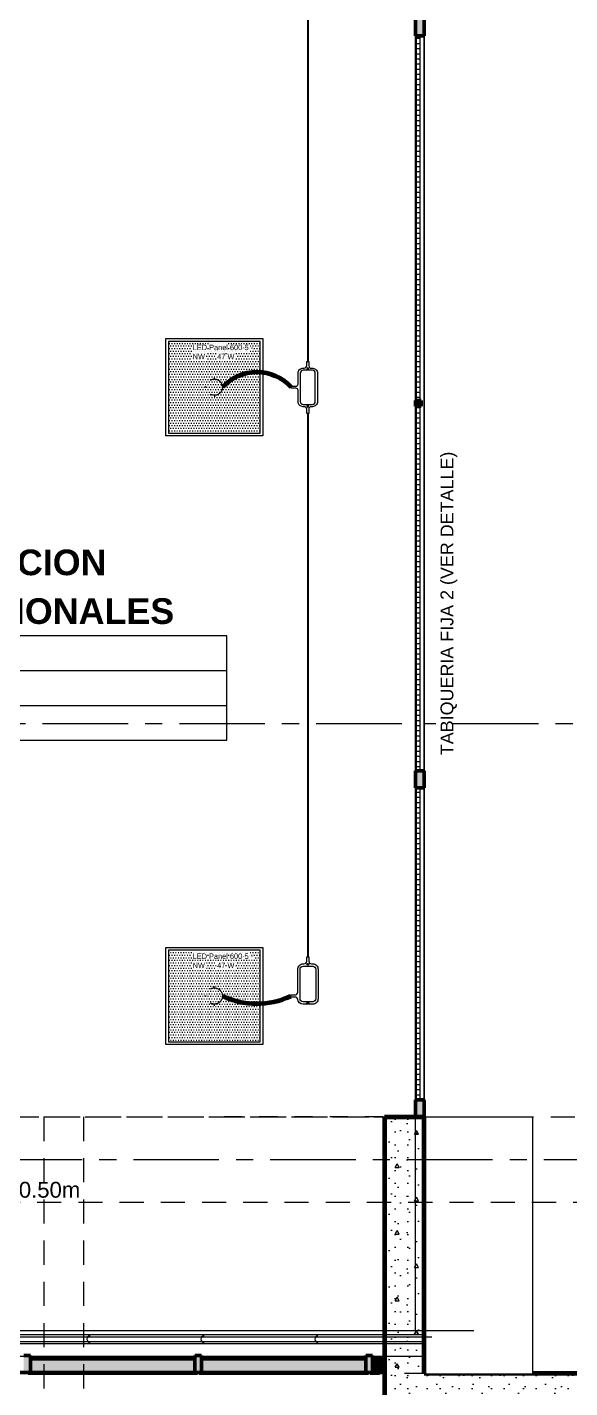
# Model space of a CAD drawing. Header units: inches. Extents: x -38 to 5698, y -33 to 92.
# Drawn here: x 209.85 to 213.02, y 6.12 to 14.07 of the extents above; entities that cross this region are included whole.
import ezdxf
from ezdxf.lldxf.tags import DXFTag

# ---------------------------------------------------------------- set-up
doc = ezdxf.new("R2010")
doc.units = ezdxf.units.IN
doc.header["$MEASUREMENT"] = 0
doc.set_wipeout_variables(frame=1)
for name, pattern in [('CONTINUA', [0]), ('DASHED', [0.75, 0.5, -0.25]), ('Hidden Line', [0.195611, 0.141111, -0.0545]), ('Línea Oculta', [0.195611, 0.141111, -0.0545]), ('Oculto', [0.15875, 0.105833, -0.052917]), ('Punto & Raya', [0.65, 0.5, -0.075, 0, -0.075]), ('Rayas', [0.282222, 0.141111, -0.141111]), ('Wipeout_Contour', [1, 0, -1])]:
    doc.linetypes.add(name, pattern=pattern)
for name, color, linetype in [('02 _ ARQ _ ALB _ Ejes Generales', 7, 'Continuous'), ('02 _ ARQ _ ZON _ Espacio.3D', 7, 'Continuous'), ('08 _ STR _ EXT _ 07 Losa Aligerada', 7, 'Continuous'), ('08 _ STR _ EXT _ 08 Placas Inclinadas', 7, 'Continuous'), ('08 _ STR _ EXT _ 09 Vigas', 7, 'Continuous'), ('Acabado - Muros', 7, 'Continuous'), ('Estructura - 04 MURO', 7, 'Continuous'), ('Interior - Escaleras & Barandillas', 7, 'Continuous'), ('Marcador - Secciones', 251, 'Continuous'), ('Notas - Etiquetas', 251, 'Continuous')]:
    doc.layers.add(name, color=color, linetype=linetype)
for name, color, linetype, lineweight in [('ALUMBRADO_CONDUIT', 30, 'CONDUIT1', 30), ('Bancas', 1, 'Continuous', 13), ('CABLEADO EXT.', 3, 'PVCSUBT', 30), ('Luminarias', 5, 'Continuous', 20), ('Simb_Alumbrado', 140, 'CONTINUA', 30)]:
    doc.layers.add(name, color=color, linetype=linetype, lineweight=lineweight)
doc.styles.add('Estilo_Generado_1', font='swisseb.ttf')
doc.styles.add('Estilo_Generado_4', font='swisse.ttf')
doc.styles.add('{18b73a54-fa43-428c-adcb-c1c7bbdf2c84}', font='Simplex.shx')
tags = doc.linetypes.add('CONDUIT', pattern='A,1.5,-0.210535,["con",{18b73a54-fa43-428c-adcb-c1c7bbdf2c84},S=0.2,R=0,X=0,Y=-0.065594],-0.702384', length=2.412919).pattern_tags.tags
tags[6] = DXFTag(74, 10)
tags = doc.linetypes.add('CONDUIT1', pattern='A,1,-0.19772,["con",{18b73a54-fa43-428c-adcb-c1c7bbdf2c84},S=0.2,R=0,X=0,Y=-0.065594],-0.593642', length=1.791362).pattern_tags.tags
tags[6] = DXFTag(74, 10)
tags = doc.linetypes.add('PVCSUBT', pattern='A,0.6,-0.3,0.6,-0.075691,["PVC",Standard,S=0.2,R=0,X=0,Y=-0.093724],-0.621005', length=2.196696).pattern_tags.tags
tags[10] = DXFTag(74, 10)
pattern_1 = [(0, (185.00002, 3e-09), (0, 0.3897114), [0.024375, -0.200625]), (0, (185.11252, 0.19486), (0, 0.3897114), [0.024375, -0.200625]), (60, (185.00002, 3e-09), (-0.3375, 0.1948557), [0.024375, -0.200625]), (60, (185.22502, 3e-09), (-0.3375, 0.1948557), [0.024375, -0.200625]), (120, (185.0244, 3e-09), (0.3375, 0.1948557), [0.024375, -0.200625]), (120, (185.2494, 3e-09), (0.3375, 0.1948557), [0.024375, -0.200625]), (0, (185.00002, 0.0375), (0, 0.075), [0, -0.075, 0, -0.1125]), (45, (185.03752, 0.0375), (-0.053033, 0.053033), [0, -0.05625, 0, -0.09375])]
pattern_2 = [(0, (185.000023, 3e-09), (0, 0.03), [])]

# ---------------------------------------------------------------- blocks, each defined once
blk = doc.blocks.new('*U270')
at = {"layer": 'Luminarias', "linetype": 'DASHED', "lineweight": 0, "ltscale": 0.05}
blk.add_lwpolyline([(0, -0.0045), (0, 0.0045)], dxfattribs=at)
blk = doc.blocks.new('*U271')
at = {"color": 0, "linetype": 'ByBlock', "lineweight": -2, "transparency": 16777216}
for p, rotation in [((-0.05, 0), 90), ((0, -0.05), 180), ((0.05, 0), 269.9999999999999)]:
    blk.add_blockref('*U270', p, dxfattribs=dict(at, rotation=rotation))
blk.add_blockref('*U270', (0, 0.05), dxfattribs=at)
blk = doc.blocks.new('PANEL LED 50W')
at = {"layer": 'Luminarias'}
h = blk.add_hatch(dxfattribs=at)
h.set_pattern_fill('DOTS', color=4, scale=0.009097)
h.set_pattern_definition([(0, (0, -2e-14), (0.0072206, 0.01444116), [0, -0.01444116])])
h.paths.add_polyline_path([(-0.2574, -0.2574), (0.2574, -0.2574), (0.2574, 0.2574), (-0.2574, 0.2574)])
h.paths.add_polyline_path([(-0.1296, 0.0974), (0.1849, 0.0974), (0.1849, 0.2469), (-0.1296, 0.2469)], flags=24)
at = {"layer": 'Luminarias', "color": 4, "lineweight": 0}
for points in [[(-0.2729, 0.2729), (0.2729, 0.2729), (0.2729, -0.2729), (-0.2729, -0.2729)], [(-0.2574, -0.2574), (0.2574, -0.2574), (0.2574, 0.2574), (-0.2574, 0.2574)]]:
    blk.add_lwpolyline(points, close=True, dxfattribs=at)
at = {"layer": 'Luminarias', "color": 4, "linetype": 'DASHED', "lineweight": 0, "ltscale": 0.01}
blk.add_circle((0, 0), 0.0455, dxfattribs=at)
at = {"color": 4}
blk.add_blockref('*U271', (0, 0), dxfattribs=at)
at = {"layer": 'Luminarias', "color": 4, "insert": (-0.1218, 0.2392), "char_height": 0.030929, "width": 0.382855, "attachment_point": 1}
blk.add_mtext('{\\Ftxt|c0;LED Panel 600-5 - NW      47 W}', dxfattribs=at)
blk = doc.blocks.new('lumin 47')
at = {"layer": 'ALUMBRADO_CONDUIT', "xscale": 1.041283452965173, "yscale": 1.041283452965173, "zscale": 1.041283452965173}
blk.add_blockref('PANEL LED 50W', (-76.251, 24.2433), dxfattribs=at)
blk = doc.blocks.new('oval t')
at = {"layer": 'Simb_Alumbrado', "lineweight": 13}
blk.add_lwpolyline([(0.0141, 0.0102, -0.414214), (0.0041, 0.0202), (0.0041, 0.0416), (-0.0056, 0.0416), (-0.0056, 0.0202, -0.414214), (-0.0156, 0.0102), (-0.0659, 0.0102, 0.414214), (-0.0899, -0.0138), (-0.0899, -0.0183, -0.414214), (-0.1019, -0.0303), (-0.1213, -0.0303), (-0.1213, -0.04), (-0.1016, -0.04, -0.451917), (-0.0897, -0.0535, 0.451917), (-0.0659, -0.0805), (0.0659, -0.0805, 0.414214), (0.0899, -0.0566), (0.0899, -0.0512, -0.398753), (0.1019, -0.0401), (0.1213, -0.0401), (0.1213, -0.0304), (0.1019, -0.0304, -0.368669), (0.0899, -0.0176), (0.0899, -0.0138, 0.414214), (0.0659, 0.0102), (0.0141, 0.0102)], format="xyb", dxfattribs=at)
blk.add_lwpolyline([(-0.0659, 0), (0.0659, 0, -0.414214), (0.0797, -0.0138), (0.0797, -0.0566, -0.414214), (0.0659, -0.0703), (-0.0659, -0.0703, -0.414214), (-0.0797, -0.0566), (-0.0797, -0.0138, -0.414214)], format="xyb", close=True, dxfattribs=at)
for points in [[(-0.0911, -0.0352), (-0.0828, -0.0352)], [(-0.0869, -0.031), (-0.0869, -0.0394)], [(0.0837, -0.0352), (0.0921, -0.0352)], [(0.0879, -0.031), (0.0879, -0.0394)]]:
    blk.add_lwpolyline(points, dxfattribs=at)
for centre in [(-0.0869, -0.0352), (0.0879, -0.0352)]:
    blk.add_circle(centre, 0.00419, dxfattribs=at)
blk = doc.blocks.new('CAJA OVAL TIPO L')
at = {"layer": 'Simb_Alumbrado', "lineweight": 13}
blk.add_lwpolyline([(-0.0491, -0.079), (-0.0491, -0.0343, -0.380413), (-0.0258, -0.0088), (-0.0258, -0.0088, 0.341426), (-0.0164, 0.0033), (-0.0164, 0.0236), (-0.0063, 0.0236), (-0.0063, 0.0033, 0.414214), (0.0063, -0.0092), (0.1138, -0.0092, -0.414214), (0.1388, -0.0343), (0.1388, -0.0382, 0.414214), (0.1513, -0.0508), (0.1716, -0.0508), (0.1716, -0.0609), (0.1513, -0.0609, 0.414214), (0.1388, -0.0734), (0.1388, -0.079, -0.414214), (0.1138, -0.104), (-0.0241, -0.104, -0.414214), (-0.0491, -0.079, 0.414214)], format="xyb", dxfattribs=at)
for points in [[(-0.0483, -0.0558), (-0.0395, -0.0558)], [(-0.0439, -0.0514), (-0.0439, -0.0602)], [(0.1323, -0.0558), (0.1411, -0.0558)], [(0.1367, -0.0514), (0.1367, -0.0602)]]:
    blk.add_lwpolyline(points, dxfattribs=at)
blk.add_lwpolyline([(-0.0241, -0.0199), (0.1138, -0.0199, -0.414214), (0.1282, -0.0343), (0.1282, -0.079, -0.414214), (0.1138, -0.0934), (-0.0241, -0.0934, -0.414214), (-0.0384, -0.079), (-0.0384, -0.0343, -0.414214)], format="xyb", close=True, dxfattribs=at)
for centre in [(-0.0439, -0.0558), (0.1367, -0.0558)]:
    blk.add_circle(centre, 0.00438, dxfattribs=at)

msp = doc.modelspace()

# ---------------------------------------------------------------- hatches: boundary and pattern name
at = {"layer": '08 _ STR _ EXT _ 08 Placas Inclinadas', "linetype": 'Continuous', "lineweight": 9}
h = msp.add_hatch(dxfattribs=at)
h.set_pattern_fill('HORMIGÓN_EN_MASA_0002', style=0, pattern_type=2)
h.set_pattern_definition(pattern_1)
h.paths.add_polyline_path([(212.1695, 6.1561), (211.9385, 6.1399), (211.9385, 6.0005), (212.1695, 6.0005)])
h = msp.add_hatch(dxfattribs=at)
h.set_pattern_fill('HORMIGÓN_EN_MASA_0002', style=0, pattern_type=2)
h.set_pattern_definition(pattern_1)
h.paths.add_polyline_path([(212.1695, 6.1561), (212.8045, 6.2005), (212.1695, 6.2005)])
h = msp.add_hatch(dxfattribs=at)
h.set_pattern_fill('HORMIGÓN_EN_MASA_0002', style=0, pattern_type=2)
h.set_pattern_definition(pattern_1)
h.paths.add_polyline_path([(216.79, 6.0611), (214.7981, 6.2005), (212.8045, 6.2005), (212.1695, 6.1561), (212.1695, 6.0005), (216.79, 6.0005)])
at = {"layer": 'Acabado - Muros', "linetype": 'Continuous', "lineweight": 9}
for points in [[(210.8437, 6.195), (210.8437, 6.205), (209.8537, 6.205), (209.8537, 6.195)], [(211.8437, 6.195), (211.8437, 6.205), (210.8537, 6.205), (210.8537, 6.195)], [(211.9096, 6.195), (211.9096, 6.205), (211.8537, 6.205), (211.8537, 6.195)]]:
    msp.add_hatch(color=250, dxfattribs=at).paths.add_polyline_path(points)

# ---------------------------------------------------------------- linework, layer by layer
at = {"layer": '02 _ ARQ _ ZON _ Espacio.3D', "color": 252, "linetype": 'Continuous', "lineweight": 13}
for p, q in [((211.0168, 10.5144), (206.7558, 10.5144)), ((211.0168, 9.9037), (211.0168, 10.5144)), ((211.0168, 10.3108), (206.7558, 10.3108)), ((206.7558, 10.1073), (211.0168, 10.1073)), ((206.7558, 9.9037), (211.0168, 9.9037))]:
    msp.add_line(p, q, dxfattribs=at)
at = {"layer": '02 _ ARQ _ ZON _ Espacio.3D', "color": 254, "linetype": 'Continuous', "lineweight": 0, "flags": 128}
for points in [[(208.57, 16.1), (208.07, 16.1), (208.07, 17.35), (205.07, 17.35), (205.07, 6.45), (207.5227, 6.4503), (207.5227, 7.7), (208.07, 7.7), (208.07, 8.1), (208.57, 8.1), (208.57, 7.2), (207.6661, 7.2), (207.6661, 6.45), (212.1198, 6.45), (212.1198, 17.3498), (208.97, 17.3498), (208.97, 16.9001), (208.57, 16.9)], [(212.17, 7.7005), (212.2252, 7.7005), (212.225, 6.2005), (216.8495, 6.1997), (216.8495, 7.6997), (217.0795, 7.6996), (217.0796, 7.6996), (217.0795, 7.35), (219.2295, 7.35), (219.2295, 17.15), (215.57, 17.15), (215.57, 16.5), (215.07, 16.5), (215.07, 17.3496), (212.17, 17.3496)]]:
    msp.add_lwpolyline(points, close=True, dxfattribs=at)
at = {"layer": '08 _ STR _ EXT _ 08 Placas Inclinadas', "color": 7, "linetype": 'Continuous', "lineweight": 80}
msp.add_line((212.1695, 6.2005), (214.7981, 6.2005), dxfattribs=at)
at = {"layer": '08 _ STR _ EXT _ 08 Placas Inclinadas', "color": 251, "linetype": 'Línea Oculta', "lineweight": 13, "flags": 128}
msp.add_lwpolyline([(209.9467, 7.7), (211.9385, 7.7)], dxfattribs=at)
at = {"layer": 'Acabado - Muros', "color": 251, "linetype": 'Oculto', "lineweight": 13}
msp.add_line((212.135, 7.7), (210.9957, 7.7), dxfattribs=at)
at = {"layer": 'Acabado - Muros', "color": 7, "linetype": 'Continuous', "lineweight": 60}
msp.add_line((211.9385, 6.205), (207.031, 6.205), dxfattribs=at)
at = {"layer": 'Acabado - Muros', "color": 7, "linetype": 'Continuous', "lineweight": 13, "flags": 128}
for points in [[(210.8437, 6.195), (210.8437, 6.205), (209.8537, 6.205), (209.8537, 6.195)], [(211.8437, 6.195), (211.8437, 6.205), (210.8537, 6.205), (210.8537, 6.195)], [(211.9096, 6.195), (211.9096, 6.205), (211.8537, 6.205), (211.8537, 6.195)]]:
    msp.add_lwpolyline(points, close=True, dxfattribs=at)
at = {"layer": 'ALUMBRADO_CONDUIT', "color": 30, "lineweight": 30, "ltscale": 0.4, "true_color": 0xf26722}
for p, q in [((211.4891, 15.3771), (211.4891, 12.12)), ((211.4892, 11.8157), (211.4892, 8.6369))]:
    msp.add_line(p, q, dxfattribs=at)
at = {"layer": 'CABLEADO EXT.', "color": 3, "lineweight": 80}
for centre, radius, start, end in [((211.1919, 11.7816), 0.2747, 42.972, 137.028), ((211.191, 8.8398), 0.4764, 245.15063, 294.62977)]:
    msp.add_arc(centre, radius, start, end, dxfattribs=at)
at = {"layer": 'Marcador - Secciones', "color": 251, "linetype": 'Punto & Raya', "lineweight": 13}
msp.add_line((189.9384, 10.0018), (231.3507, 10.0018), dxfattribs=at)

# ---------------------------------------------------------------- block references
for p in [(287.1942, -12.2744), (287.1939, -15.8357)]:
    msp.add_blockref('lumin 47', p)
at = {"layer": 'ALUMBRADO_CONDUIT', "linetype": 'CONDUIT', "lineweight": 30, "xscale": 1.253906979044094, "yscale": 1.253906979044094, "zscale": 1.253906979044094, "rotation": 90}
msp.add_blockref('CAJA OVAL TIPO L', (211.4192, 8.4217), dxfattribs=at)
at = {"layer": 'Bancas', "color": 252, "true_color": 0x939598, "xscale": -1.253906979044094, "yscale": 1.253906979044094, "zscale": 1.253906979044094, "rotation": 90}
msp.add_blockref('oval t', (211.445, 11.9678), dxfattribs=at)

# ---------------------------------------------------------------- texts
at = {"layer": '02 _ ARQ _ ZON _ Espacio.3D', "color": 252, "lineweight": 25, "char_height": 0.15, "attachment_point": 2, "style": 'Estilo_Generado_1'}
for s, insert in [('\\A1;{\\pqc;\\pt0;\\fSwis721 Ex BT|b1|i0|c0|p34;OFICINA DE COOPERACION}', (208.8863, 11.0193)), ('\\A1;{\\pqc;\\pt0;\\fSwis721 Ex BT|b1|i0|c0|p34;Y RELACIONES INTERNACIONALES}', (208.8863, 10.7343))]:
    msp.add_mtext(s, dxfattribs=dict(at, insert=insert))
at = {"layer": 'Notas - Etiquetas', "color": 8, "linetype": 'Continuous', "lineweight": 13, "insert": (212.3145, 9.8164), "char_height": 0.075, "attachment_point": 4, "rotation": 90.00002, "style": 'Estilo_Generado_4'}
msp.add_mtext('\\A1;{\\pql;\\fSwis721 Ex BT|b0|i0|c0|p34;TABIQUERIA FIJA 2 (VER DETALLE)\\fSwis721 Ex BT|b0|i0|c0|p34; }', dxfattribs=at)
at = {"layer": 'Notas - Etiquetas', "color": 8, "linetype": 'Continuous', "lineweight": 13, "insert": (208.8804, 7.2267), "char_height": 0.0925, "attachment_point": 7, "style": 'Estilo_Generado_4'}
msp.add_mtext('\\A1;{\\pql;\\fSwis721 Ex BT|b0|i0|c0|p34;VIGA-101\\fSwis721 Ex BT|b0|i0|c0|p34; \\fSwis721 Ex BT|b0|i0|c0|p34;0.60\\fSwis721 Ex BT|b0|i0|c0|p34;x\\fSwis721 Ex BT|b0|i0|c0|p34;0.50\\fSwis721 Ex BT|b0|i0|c0|p34;m}', dxfattribs=at)

# ---------------------------------------------------------------- next in the draw order: wipeouts: each hides what was drawn before it
at = {"color": 254, "linetype": 'Wipeout_Contour', "lineweight": 0, "ltscale": 6499.459844}
msp.add_wipeout([(193.32, 6.3), (210.1487, 6.3), (210.1487, 6.45), (193.32, 6.45)], dxfattribs=at).dxf.layer = 'Estructura - 04 MURO'

# ---------------------------------------------------------------- next in the draw order: hatches: boundary and pattern name
at = {"layer": 'Acabado - Muros', "linetype": 'Continuous', "lineweight": 0}
msp.add_hatch(color=254, dxfattribs=at).paths.add_polyline_path([(209.8687, 6.305), (209.8287, 6.305), (209.8287, 6.205), (209.8687, 6.205)])

# ---------------------------------------------------------------- next in the draw order: linework, layer by layer
at = {"layer": '08 _ STR _ EXT _ 08 Placas Inclinadas', "color": 251, "linetype": 'Línea Oculta', "lineweight": 13, "flags": 128}
msp.add_lwpolyline([(209.9467, 7.7), (209.9467, 6.0005)], dxfattribs=at)
at = {"layer": 'Acabado - Muros', "color": 7, "linetype": 'Continuous', "lineweight": 60}
for q in [(209.8287, 6.305), (209.8687, 6.205)]:
    msp.add_line((209.8687, 6.305), q, dxfattribs=at)
at = {"layer": 'Estructura - 04 MURO', "color": 7, "linetype": 'Continuous', "lineweight": 13, "flags": 128}
msp.add_lwpolyline([(193.17, 6.3), (212.4605, 6.3)], dxfattribs=at)

# ---------------------------------------------------------------- next in the draw order: wipeouts: each hides what was drawn before it
at = {"color": 254, "linetype": 'Wipeout_Contour', "lineweight": 0, "ltscale": 6537.740515}
msp.add_wipeout([(212.4605, 6.45), (210.1487, 6.45), (210.1487, 6.3), (212.4605, 6.3)], dxfattribs=at).dxf.layer = 'Estructura - 04 MURO'

# ---------------------------------------------------------------- next in the draw order: hatches: boundary and pattern name
at = {"layer": 'Acabado - Muros', "linetype": 'Continuous', "lineweight": 0}
for points in [[(210.8687, 6.305), (210.8287, 6.305), (210.8287, 6.205), (210.8687, 6.205)], [(211.8687, 6.305), (211.8287, 6.305), (211.8287, 6.205), (211.8687, 6.205)], [(211.8923, 6.205), (211.9385, 6.205), (211.9385, 6.285), (211.8923, 6.285)]]:
    msp.add_hatch(color=254, dxfattribs=at).paths.add_polyline_path(points)
at = {"layer": 'Acabado - Muros', "linetype": 'Continuous', "lineweight": 13}
for points in [[(209.8687, 6.205), (210.8287, 6.205), (210.8287, 6.285), (209.8687, 6.285)], [(210.8687, 6.205), (211.8287, 6.205), (211.8287, 6.285), (210.8687, 6.285)], [(211.8687, 6.205), (211.8923, 6.205), (211.8923, 6.285), (211.8687, 6.285)]]:
    msp.add_hatch(color=253, dxfattribs=at).paths.add_polyline_path(points)

# ---------------------------------------------------------------- next in the draw order: linework, layer by layer
at = {"layer": '08 _ STR _ EXT _ 07 Losa Aligerada', "color": 254, "linetype": 'Rayas', "lineweight": 18, "flags": 128}
msp.add_lwpolyline([(193.22, 11.97, 1.049431), (198.7936, 6.3), (209.6002, 6.3), (209.6002, 6.2005), (214.7981, 6.2005), (214.7981, 7.2), (222.07, 7.2), (222.07, 5.6637), (223.2699, 5.6637), (223.2699, 4.2), (228.3699, 4.2), (228.3699, 5.6637), (229.57, 5.6637), (229.57, 7.2), (236.57, 7.2), (236.57, 14.9999), (236.57, 15.1499), (236.5699, 15.1499), (236.5699, 15.7999), (236.57, 15.7999), (236.57, 20.35), (231.67, 20.35), (231.67, 22.35), (231.67, 22.6), (231.67, 24.5), (231.67, 24.75), (231.67, 26.75), (236.57, 26.75), (236.57, 39.9), (228.67, 39.9), (223.5529, 39.9), (223.5529, 40.9), (218.9324, 40.9), (218.9324, 39.9), (208.37, 39.9), (208.37, 41.4352), (207.42, 41.4352), (207.42, 42.9), (202.22, 42.9), (202.22, 41.4352), (201.2699, 41.4352), (201.2699, 39.9), (196.27, 39.9), (196.27, 41.1), (192.87, 41.1), (192.87, 37.7), (194.07, 37.7), (194.07, 33.9), (193.17, 33.9), (193.17, 21.2663), (193.22, 21.2663)], format="xyb", close=True, dxfattribs=at)
at = {"layer": '08 _ STR _ EXT _ 07 Losa Aligerada', "color": 254, "linetype": 'Continuous', "lineweight": 18, "flags": 128}
msp.add_lwpolyline([(221.5593, 39.9), (208.37, 39.9), (208.37, 42.6544), (207.42, 42.6544), (207.42, 42.9), (202.22, 42.9), (202.22, 42.6544), (201.2699, 42.6544), (201.2699, 39.9), (196.1201, 39.9), (196.1201, 40.95), (193.02, 40.95), (193.02, 37.7), (194.1638, 37.7), (194.1638, 33.9), (193.17, 33.9), (193.17, 6.3), (212.7179, 6.3), (212.7179, 6.2005), (217.425, 6.2005)], dxfattribs=at)
at = {"layer": '08 _ STR _ EXT _ 08 Placas Inclinadas', "color": 251, "linetype": 'Línea Oculta', "lineweight": 13}
msp.add_line((210.1776, 7.7), (210.1776, 6.0005), dxfattribs=at)
at = {"layer": '08 _ STR _ EXT _ 08 Placas Inclinadas', "color": 7, "linetype": 'Continuous', "lineweight": 80}
msp.add_line((211.9385, 7.7), (211.9385, 6.0005), dxfattribs=at)
at = {"layer": 'Acabado - Muros', "color": 7, "linetype": 'Continuous', "lineweight": 60}
for p, q in [((210.8287, 6.305), (210.8287, 6.205)), ((210.8687, 6.305), (210.8287, 6.305)), ((210.8687, 6.305), (210.8687, 6.205)), ((211.8287, 6.305), (211.8287, 6.205)), ((211.8687, 6.305), (211.8287, 6.305)), ((211.8687, 6.305), (211.8687, 6.205)), ((210.8287, 6.285), (209.8687, 6.285)), ((211.8287, 6.285), (210.8687, 6.285)), ((211.9385, 6.285), (211.8687, 6.285)), ((211.8923, 6.285), (211.8923, 6.205)), ((211.9385, 6.285), (211.9385, 6.205))]:
    msp.add_line(p, q, dxfattribs=at)
at = {"layer": 'Estructura - 04 MURO', "color": 7, "linetype": 'Continuous', "lineweight": 13, "flags": 128}
msp.add_lwpolyline([(212.4605, 6.3), (212.4605, 6.45)], dxfattribs=at)
at = {"layer": 'Interior - Escaleras & Barandillas', "color": 161, "linetype": 'Continuous', "lineweight": 13, "flags": 128}
msp.add_lwpolyline([(212.2151, 6.375), (212.2151, 6.425), (206.8867, 6.425), (206.8867, 6.375)], close=True, dxfattribs=at)
msp.add_lwpolyline([(206.8867, 6.3875), (212.2151, 6.3875)], dxfattribs=at)
for points in [[(210.217, 6.4188, 1), (210.217, 6.3813, 1)], [(210.883, 6.4188, 1), (210.883, 6.3813, 1)], [(211.5491, 6.4188, 1), (211.5491, 6.3813, 1)]]:
    msp.add_lwpolyline(points, format="xyb", dxfattribs=at)

# ---------------------------------------------------------------- next in the draw order: wipeouts: each hides what was drawn before it
at = {"color": 254, "linetype": 'Wipeout_Contour', "lineweight": 0, "ltscale": 6542.480143}
msp.add_wipeout([(212.8045, 6.2005), (212.8045, 7.7), (212.1695, 7.7), (212.1695, 6.2005)], dxfattribs=at).dxf.layer = '08 _ STR _ EXT _ 08 Placas Inclinadas'
at = {"color": 254, "linetype": 'Wipeout_Contour', "lineweight": 0, "ltscale": 9811.560455}
msp.add_wipeout([(212.17, 14.0249), (212.12, 14.0249), (212.12, 11.8914), (212.153, 11.8914), (212.153, 11.8749), (212.17, 11.8749)], dxfattribs=at).dxf.layer = 'Acabado - Muros'
at = {"color": 254, "linetype": 'Wipeout_Contour', "lineweight": 0, "ltscale": 6541.146303}
msp.add_wipeout([(212.12, 7.8), (212.17, 7.8), (212.17, 9.6249), (212.12, 9.6249)], dxfattribs=at).dxf.layer = 'Acabado - Muros'

# ---------------------------------------------------------------- next in the draw order: hatches: boundary and pattern name
at = {"layer": '08 _ STR _ EXT _ 08 Placas Inclinadas', "linetype": 'Continuous', "lineweight": 9}
h = msp.add_hatch(dxfattribs=at)
h.set_pattern_fill('HORMIGÓN_EN_MASA_0002', style=0, pattern_type=2)
h.set_pattern_definition(pattern_1)
h.paths.add_polyline_path([(212.1695, 6.2005), (212.1695, 7.7), (211.9385, 7.7), (211.9385, 6.2005)])
h = msp.add_hatch(dxfattribs=at)
h.set_pattern_fill('HORMIGÓN_EN_MASA_0002', style=0, pattern_type=2)
h.set_pattern_definition(pattern_1)
h.paths.add_polyline_path([(211.9385, 6.2005), (211.9385, 6.1399), (212.1695, 6.1561), (212.1695, 6.2005)])

# ---------------------------------------------------------------- next in the draw order: linework, layer by layer
at = {"layer": '02 _ ARQ _ ALB _ Ejes Generales', "color": 251, "linetype": 'Punto & Raya', "lineweight": 13}
msp.add_line((240.57, 7.45), (189.8454, 7.45), dxfattribs=at)
at = {"layer": '08 _ STR _ EXT _ 08 Placas Inclinadas', "color": 7, "linetype": 'Continuous', "lineweight": 80}
msp.add_line((212.1695, 6.2005), (212.1695, 7.7), dxfattribs=at)
at = {"layer": '08 _ STR _ EXT _ 08 Placas Inclinadas', "color": 7, "linetype": 'Continuous', "lineweight": 80, "flags": 128}
msp.add_lwpolyline([(211.9385, 7.7), (212.1695, 7.7)], dxfattribs=at)
at = {"layer": '08 _ STR _ EXT _ 08 Placas Inclinadas', "color": 7, "linetype": 'Continuous', "lineweight": 13, "flags": 128}
for points in [[(212.1695, 7.7), (212.8045, 7.7)], [(212.8045, 6.2005), (212.8045, 7.7)]]:
    msp.add_lwpolyline(points, dxfattribs=at)
at = {"layer": '08 _ STR _ EXT _ 09 Vigas', "color": 251, "linetype": 'Hidden Line', "lineweight": 13}
for p, q in [((208.57, 7.7), (215.07, 7.7)), ((236.57, 7.2), (194.07, 7.2))]:
    msp.add_line(p, q, dxfattribs=at)
at = {"layer": 'Acabado - Muros', "color": 7, "linetype": 'Continuous', "lineweight": 60}
msp.add_line((212.17, 7.7), (212.12, 7.7), dxfattribs=at)
at = {"layer": 'Acabado - Muros', "color": 251, "linetype": 'Continuous', "lineweight": 13, "flags": 128}
for points in [[(212.12, 7.8), (212.12, 9.6249)], [(212.17, 7.8), (212.17, 9.6249)]]:
    msp.add_lwpolyline(points, dxfattribs=at)
at = {"layer": 'Estructura - 04 MURO', "color": 7, "linetype": 'Continuous', "lineweight": 13}
msp.add_line((212.4605, 6.45), (193.32, 6.45), dxfattribs=at)
at = {"layer": 'Interior - Escaleras & Barandillas', "color": 161, "linetype": 'Continuous', "lineweight": 13, "flags": 128}
msp.add_lwpolyline([(212.2151, 6.4125), (206.8867, 6.4125)], dxfattribs=at)

# ---------------------------------------------------------------- next in the draw order: wipeouts: each hides what was drawn before it
at = {"color": 254, "linetype": 'Wipeout_Contour', "lineweight": 0, "ltscale": 9811.511898}
msp.add_wipeout([(212.12, 11.8584), (212.12, 9.7249), (212.17, 9.7249), (212.17, 11.8749), (212.153, 11.8749), (212.153, 11.8584)], dxfattribs=at).dxf.layer = 'Acabado - Muros'

# ---------------------------------------------------------------- next in the draw order: linework, layer by layer
at = {"layer": 'Acabado - Muros', "color": 251, "linetype": 'Continuous', "lineweight": 13, "flags": 128}
for points in [[(212.12, 11.8914), (212.12, 14.0249)], [(212.17, 9.7249), (212.17, 11.8749), (212.17, 14.0249)], [(212.12, 9.7249), (212.12, 11.8584)]]:
    msp.add_lwpolyline(points, dxfattribs=at)

# ---------------------------------------------------------------- next in the draw order: wipeouts: each hides what was drawn before it
at = {"color": 254, "linetype": 'Wipeout_Contour', "lineweight": 0, "ltscale": 6541.106305}
msp.add_wipeout([(212.125, 9.6249), (212.125, 7.8), (212.145, 7.8), (212.145, 9.6249)], dxfattribs=at).dxf.layer = 'Acabado - Muros'

# ---------------------------------------------------------------- next in the draw order: hatches: boundary and pattern name
at = {"layer": 'Acabado - Muros', "linetype": 'Continuous', "lineweight": 0}
h = msp.add_hatch(dxfattribs=at)
h.set_pattern_fill('CONTRACHAPADO_0002', color=254, style=0, pattern_type=2)
h.set_pattern_definition(pattern_2)
h.paths.add_polyline_path([(212.125, 9.6249), (212.125, 7.8), (212.145, 7.8), (212.145, 9.6249)])
msp.add_hatch(color=254, dxfattribs=at).paths.add_polyline_path([(212.12, 7.8), (212.12, 7.7), (212.17, 7.7), (212.17, 7.8)])

# ---------------------------------------------------------------- next in the draw order: linework, layer by layer
at = {"layer": 'Acabado - Muros', "color": 7, "linetype": 'Continuous', "lineweight": 60}
for p, q in [((212.17, 9.6249), (212.12, 9.6249)), ((212.12, 7.8), (212.12, 7.7)), ((212.17, 7.8), (212.12, 7.8)), ((212.17, 7.8), (212.17, 7.7))]:
    msp.add_line(p, q, dxfattribs=at)
at = {"layer": 'Acabado - Muros', "color": 7, "linetype": 'Continuous', "lineweight": 13, "flags": 128}
msp.add_lwpolyline([(212.125, 9.6249), (212.145, 9.6249), (212.145, 7.8), (212.125, 7.8)], close=True, dxfattribs=at)

# ---------------------------------------------------------------- next in the draw order: wipeouts: each hides what was drawn before it
at = {"color": 254, "linetype": 'Wipeout_Contour', "lineweight": 0, "ltscale": 6541.156269}
msp.add_wipeout([(212.125, 11.8584), (212.125, 9.7249), (212.145, 9.7249), (212.145, 11.8584)], dxfattribs=at).dxf.layer = 'Acabado - Muros'

# ---------------------------------------------------------------- next in the draw order: hatches: boundary and pattern name
at = {"layer": 'Acabado - Muros', "linetype": 'Continuous', "lineweight": 0}
h = msp.add_hatch(dxfattribs=at)
h.set_pattern_fill('CONTRACHAPADO_0002', color=254, style=0, pattern_type=2)
h.set_pattern_definition(pattern_2)
h.paths.add_polyline_path([(212.125, 11.8584), (212.125, 9.7249), (212.145, 9.7249), (212.145, 11.8584)])
msp.add_hatch(color=254, dxfattribs=at).paths.add_polyline_path([(212.17, 9.7249), (212.12, 9.7249), (212.12, 9.6249), (212.17, 9.6249)])

# ---------------------------------------------------------------- next in the draw order: linework, layer by layer
at = {"layer": 'Acabado - Muros', "color": 7, "linetype": 'Continuous', "lineweight": 60}
for p, q in [((212.12, 9.7249), (212.12, 9.6249)), ((212.17, 9.7249), (212.12, 9.7249)), ((212.17, 9.7249), (212.17, 9.6249))]:
    msp.add_line(p, q, dxfattribs=at)
at = {"layer": 'Acabado - Muros', "color": 7, "linetype": 'Continuous', "lineweight": 13, "flags": 128}
msp.add_lwpolyline([(212.125, 11.8584), (212.145, 11.8584), (212.145, 9.7249), (212.125, 9.7249)], close=True, dxfattribs=at)

# ---------------------------------------------------------------- next in the draw order: wipeouts: each hides what was drawn before it
at = {"color": 254, "linetype": 'Wipeout_Contour', "lineweight": 0, "ltscale": 6541.219193}
msp.add_wipeout([(212.125, 14.0249), (212.125, 11.8914), (212.145, 11.8914), (212.145, 14.0249)], dxfattribs=at).dxf.layer = 'Acabado - Muros'

# ---------------------------------------------------------------- next in the draw order: hatches: boundary and pattern name
at = {"layer": 'Acabado - Muros', "linetype": 'Continuous', "lineweight": 0}
for points in [[(212.17, 14.1249), (212.12, 14.1249), (212.12, 14.0249), (212.17, 14.0249)], [(212.153, 11.8914), (212.12, 11.8914), (212.12, 11.8584), (212.153, 11.8584)]]:
    msp.add_hatch(color=254, dxfattribs=at).paths.add_polyline_path(points)
h = msp.add_hatch(dxfattribs=at)
h.set_pattern_fill('CONTRACHAPADO_0002', color=254, style=0, pattern_type=2)
h.set_pattern_definition(pattern_2)
h.paths.add_polyline_path([(212.125, 14.0249), (212.125, 11.8914), (212.145, 11.8914), (212.145, 14.0249)])

# ---------------------------------------------------------------- next in the draw order: linework, layer by layer
at = {"layer": 'Acabado - Muros', "color": 7, "linetype": 'Continuous', "lineweight": 60}
for p, q in [((212.12, 14.1249), (212.12, 14.0249)), ((212.17, 14.1249), (212.17, 14.0249)), ((212.17, 14.0249), (212.12, 14.0249)), ((212.12, 11.8914), (212.12, 11.8584)), ((212.153, 11.8914), (212.12, 11.8914)), ((212.153, 11.8914), (212.153, 11.8584)), ((212.153, 11.8584), (212.12, 11.8584))]:
    msp.add_line(p, q, dxfattribs=at)
at = {"layer": 'Acabado - Muros', "color": 7, "linetype": 'Continuous', "lineweight": 13, "flags": 128}
msp.add_lwpolyline([(212.125, 14.0249), (212.145, 14.0249), (212.145, 11.8914), (212.125, 11.8914)], close=True, dxfattribs=at)

doc.saveas('drawing.dxf')
